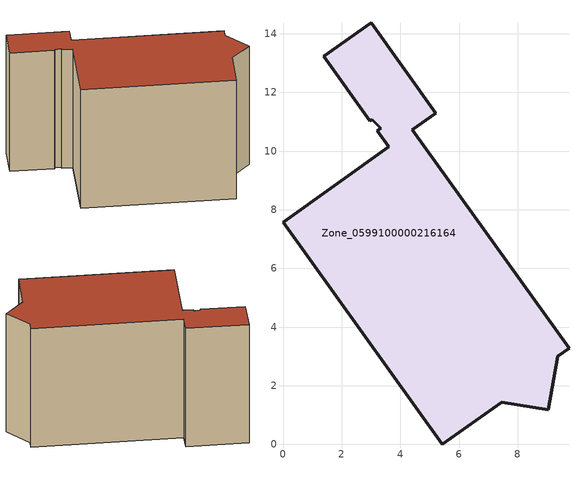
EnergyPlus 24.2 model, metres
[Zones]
Zone_0599100000216164
 floor ground (C_G): 3.21,10.69 3.33,10.77 3.05,11.06 2.96,11.04 1.39,13.23 3,14.38 5.2,11.29 4.41,10.73 9.75,3.28 9.37,3.01 9.05,1.18 7.46,1.44 5.43,0 0,7.58 3.6,10.15 z0
 wall outside (C_F): 5.2,11.29 3,14.38 1.39,13.23 2.96,11.04 3.05,11.06 3.33,10.77 3.21,10.69 3.6,10.15 0,7.58 5.43,0 7.46,1.44 9.05,1.18 9.37,3.01 9.75,3.28 4.41,10.73 5.2,11.29 z0:8.42
 roof outside (C_R): 3.33,10.77 3.21,10.69 3.6,10.15 0,7.58 5.43,0 7.46,1.44 9.05,1.18 9.37,3.01 9.75,3.28 4.41,10.73 5.2,11.29 3,14.38 1.39,13.23 2.96,11.04 3.05,11.06 z8.42
[BUILDING]
Pand.0599100000216164: North Axis=0; Terrain=City; Loads Convergence Tolerance Value=0.04; Temperature Convergence Tolerance Value=0.4; Solar Distribution=FullExterior; Maximum Number of Warmup Days=25; Minimum Number of Warmup Days=1
[Site:Location]
Rotterdam.The.Hague.AP_ZH_NLD Design_Conditions: Latitude=51.96; Longitude=4.45; Time Zone=1; Elevation=-4.5
[SITE:GROUNDTEMPERATURE:BUILDINGSURFACE]
18, 18, 18, 18, 18, 18, 18, 18, 18, 18, 18, 18
[MATERIAL] Thermal Absorptance=0.9; Solar Absorptance=0.7; Visible Absorptance=0.7
Name | Roughness | Thickness | Conductivity | Density | Specific Heat
G.TI.1975-1991 | MediumSmooth | 0.15 | 0.288461 | 540 | 1210
F.TI.1975-1991 | Rough | 0.3 | 0.230769 | 1920 | 840
R.TI.1975-1991 | MediumRough | 0.2 | 0.153846 | 1500 | 1000
[CONSTRUCTION]
C_G: G.TI.1975-1991
C_F: F.TI.1975-1991
C_R: R.TI.1975-1991
[ZONE]
Zone_0599100000216164: Type=1; Multiplier=1; Ceiling Height=Autocalculate; Volume=Autocalculate; Floor Area=autocalculate; Part of Total Floor Area=Yes
[ZONEINFILTRATION:DESIGNFLOWRATE]
Infil_Zone_0599100000216164: Zone or ZoneList or Space or SpaceList=Zone_0599100000216164; Schedule=AlwaysOn; Design Flow Rate Calculation Method=Flow/Area; Flow Rate per Floor Area=0.003; Constant Term Coefficient=1; Temperature Term Coefficient=0; Velocity Term Coefficient=0; Velocity Squared Term Coefficient=0
[HVACTEMPLATE:ZONE:IDEALLOADSAIRSYSTEM]
Zone_0599100000216164: Maximum Heating Supply Air Temperature=50; Minimum Cooling Supply Air Temperature=13; Maximum Heating Supply Air Humidity Ratio=0.0156; Minimum Cooling Supply Air Humidity Ratio=0.0077; Heating Limit=NoLimit; Cooling Limit=NoLimit; Dehumidification Control Type=ConstantSensibleHeatRatio; Cooling Sensible Heat Ratio=0.7; Dehumidification Setpoint=60; Humidification Control Type=None; Humidification Setpoint=30; Outdoor Air Method=None; Outdoor Air Flow Rate per Person=0.00944; Outdoor Air Flow Rate per Zone Floor Area=0; Outdoor Air Flow Rate per Zone=0; Demand Controlled Ventilation Type=None; Outdoor Air Economizer Type=NoEconomizer; Heat Recovery Type=None; Sensible Heat Recovery Effectiveness=0.7; Latent Heat Recovery Effectiveness=0.65
[ZONECONTROL:THERMOSTAT]
ThermostatControl_Zone_0599100000216164: Zone or ZoneList=Zone_0599100000216164; Control Type Schedule=DualSetpointControlType; Control 1=Thermostat_Zone_0599100000216164; Temperature Difference Between Cutout And Setpoint=0
[THERMOSTATSETPOINT:DUALSETPOINT]
Thermostat_Zone_0599100000216164: Heating Setpoint Temperature Schedule=HeatingSetpoint_Zone_0599100000216164; Cooling Setpoint Temperature Schedule=CoolingSetpoint_Zone_0599100000216164
[SCHEDULE:COMPACT]
HeatingSetpoint_Zone_0599100000216164: Through: 12/31, For: AllDays, Until: 24:00, 21
CoolingSetpoint_Zone_0599100000216164: Through: 12/31, For: AllDays, Until: 24:00, 24
DualSetpointControlType: Through: 12/31, For: AllDays, Until: 24:00, 4
AlwaysOn: Through: 12/31, For: AllDays, Until: 24:00, 1
